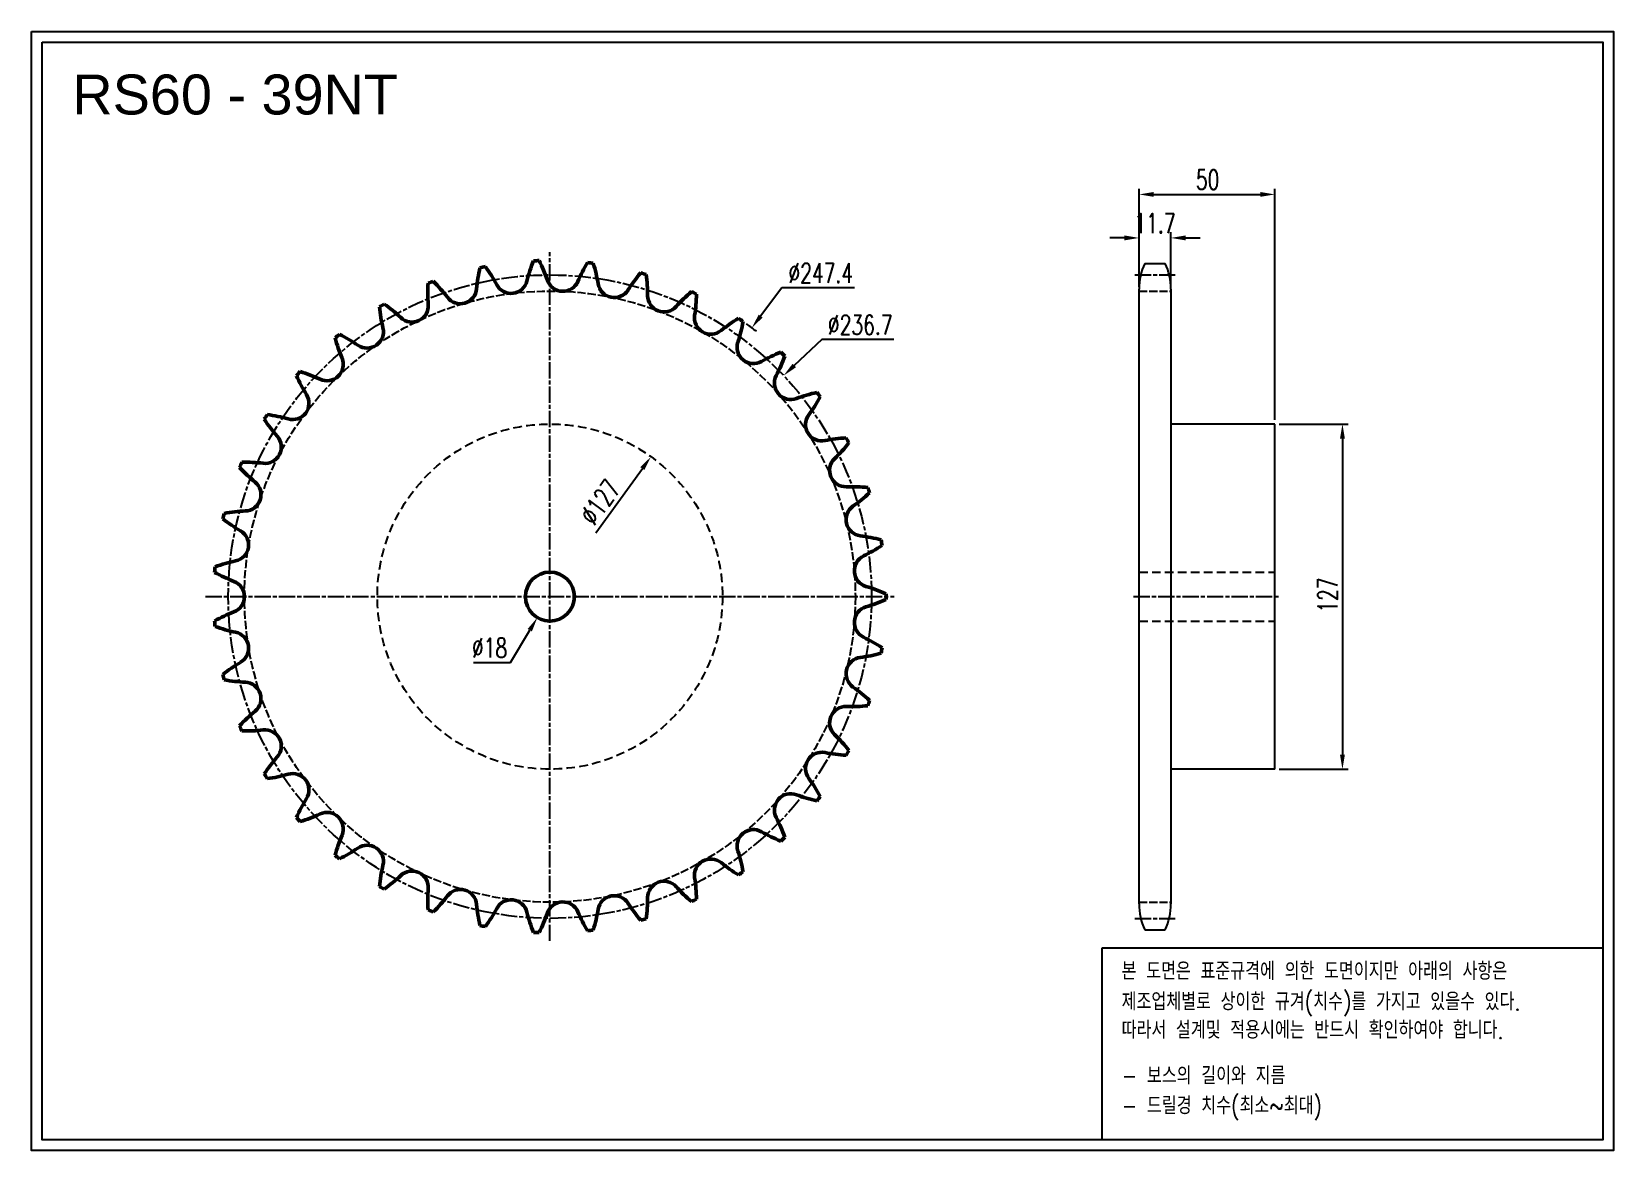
# Model space of a CAD drawing. Header units: millimetres. Extents: x 30523 to 31105, y 908 to 1320.
import ezdxf

# ---------------------------------------------------------------- set-up
doc = ezdxf.new("R2010")
doc.units = ezdxf.units.MM
for name, pattern in [('AM_ISO02W050', [7.5, 6, -1.5]), ('AM_ISO02W050x2', [3.75, 3, -0.75]), ('AM_ISO08W050', [18, 12, -1.5, 3, -1.5]), ('AM_ISO08W050x2', [9, 6, -0.75, 1.5, -0.75]), ('HIDDEN', [9.525, 6.35, -3.175])]:
    doc.linetypes.add(name, pattern=pattern)
for name, color, linetype, lineweight in [('AM_0N', 7, 'Continuous', 50), ('AM_3N', 6, 'AM_ISO02W050', 25), ('AM_7', 4, 'AM_ISO08W050', 25), ('AM_7N', 4, 'AM_ISO08W050', 25)]:
    doc.layers.add(name, color=color, linetype=linetype, lineweight=lineweight)
doc.layers.add('HL', color=2, linetype='HIDDEN')
doc.layers.add('S-DIM', color=7, linetype='Continuous')
doc.styles.add('HAN', font='ROMANS.shx', dxfattribs={"width": 0.7, "bigfont": 'whgtxt.shx'})
doc.styles.add('HSG', font='SIMPLEX.shx', dxfattribs={"width": 0.7, "bigfont": 'HSG.shx'})
doc.styles.get("Standard").update_dxf_attribs({"font": 'arial.ttf'})
doc.dimstyles.new('APP16', dxfattribs={"dimscale": 3, "dimtxt": 2.4, "dimasz": 1.8, "dimexe": 0.7, "dimexo": 0.5, "dimgap": 0.6, "dimtad": 1, "dimtoh": 1, "dimdec": 1, "dimrnd": 0.01, "dimzin": 9, "dimdsep": 46, "dimtxsty": 'HSG', "dimcen": 0, "dimclrd": 1, "dimclre": 1, "dimclrt": 256, "dimazin": 2, "dimtp": 1, "dimtm": 1, "dimtfac": 0.5, "dimtdec": 1, "dimtofl": 0, "dimtmove": 0, "dimatfit": 3, "dimfxl": 0, "dimtvp": 1, "dimtolj": 2, "dimlwd": -1, "dimlwe": -1, "dimarcsym": 0})

# ---------------------------------------------------------------- blocks, each defined once
blk = doc.blocks.new('*D1')
at = {"layer": 'Defpoints', "color": 0, "transparency": 16777216}
for p in [(30750.45, 1163.58), (30676.05, 1060.65)]:
    blk.add_point(p, dxfattribs=at)
at = {"layer": 'S-DIM', "color": 1, "transparency": 16777216}
blk.add_line((30730.21, 1135.59), (30747.28, 1159.2), dxfattribs=at)
blk.add_solid([(30746.55, 1159.73), (30748.01, 1158.67), (30750.45, 1163.58)], dxfattribs=at)
at = {"layer": 'S-DIM', "transparency": 16777216, "insert": (30731.74, 1146.92), "char_height": 7.2, "attachment_point": 5, "rotation": 54.13986, "style": 'HSG'}
blk.add_mtext('\\A2;∅127', dxfattribs=at)
blk = doc.blocks.new('*D2')
at = {"layer": 'Defpoints', "color": 0, "transparency": 16777216}
for p in [(30787.57, 1211), (30638.93, 1013.23)]:
    blk.add_point(p, dxfattribs=at)
at = {"layer": 'S-DIM', "color": 1, "transparency": 16777216}
for p, q in [((30798.65, 1225.75), (30790.81, 1215.32)), ((30825.41, 1225.75), (30798.65, 1225.75))]:
    blk.add_line(p, q, dxfattribs=at)
blk.add_arc((30713.25, 1112.11), 123.7, 52.10049, 54.21358, dxfattribs=at)
blk.add_solid([(30790.09, 1215.86), (30791.53, 1214.78), (30787.57, 1211)], dxfattribs=at)
at = {"layer": 'S-DIM', "transparency": 16777216, "insert": (30812.93, 1231.15), "char_height": 7.2, "attachment_point": 5, "style": 'HSG'}
blk.add_mtext('\\A2;∅247.4', dxfattribs=at)
blk = doc.blocks.new('*D3')
at = {"layer": 'Defpoints', "color": 0, "transparency": 16777216}
for p in [(30799.27, 1193.43), (30627.23, 1030.8)]:
    blk.add_point(p, dxfattribs=at)
at = {"layer": 'S-DIM', "color": 1, "transparency": 16777216}
for p, q in [((30813.29, 1206.69), (30803.19, 1197.14)), ((30839.81, 1206.69), (30813.29, 1206.69))]:
    blk.add_line(p, q, dxfattribs=at)
blk.add_solid([(30802.57, 1197.8), (30803.81, 1196.49), (30799.27, 1193.43)], dxfattribs=at)
at = {"layer": 'S-DIM', "transparency": 16777216, "insert": (30827.45, 1212.09), "char_height": 7.2, "attachment_point": 5, "style": 'HSG'}
blk.add_mtext('\\A2;∅236.7', dxfattribs=at)
blk = doc.blocks.new('*D4')
at = {"layer": 'Defpoints', "color": 0, "transparency": 16777216}
for p in [(30941.79, 1244.08), (30930.09, 1224.53), (30941.79, 1224.53)]:
    blk.add_point(p, dxfattribs=at)
at = {"layer": 'S-DIM', "color": 1, "transparency": 16777216}
for p, q in [((30930.09, 1226.03), (30930.09, 1246.18)), ((30941.79, 1226.03), (30941.79, 1246.18)), ((30924.69, 1244.08), (30919.29, 1244.08)), ((30947.19, 1244.08), (30952.59, 1244.08))]:
    blk.add_line(p, q, dxfattribs=at)
for points in [[(30924.69, 1244.98), (30924.69, 1243.18), (30930.09, 1244.08)], [(30947.19, 1244.98), (30947.19, 1243.18), (30941.79, 1244.08)]]:
    blk.add_solid(points, dxfattribs=at)
at = {"layer": 'S-DIM', "transparency": 16777216, "insert": (30935.94, 1249.48), "char_height": 7.2, "attachment_point": 5, "style": 'HSG'}
blk.add_mtext('\\A2;11.7', dxfattribs=at)
blk = doc.blocks.new('*D5')
at = {"layer": 'Defpoints', "color": 0, "transparency": 16777216}
for p in [(30980.09, 1260.09), (30930.09, 1224.53), (30980.09, 1175.61)]:
    blk.add_point(p, dxfattribs=at)
at = {"layer": 'S-DIM', "color": 1, "transparency": 16777216}
for p, q in [((30930.09, 1226.03), (30930.09, 1262.19)), ((30935.49, 1260.09), (30974.69, 1260.09)), ((30980.09, 1177.11), (30980.09, 1262.19))]:
    blk.add_line(p, q, dxfattribs=at)
for points in [[(30935.49, 1260.99), (30935.49, 1259.19), (30930.09, 1260.09)], [(30974.69, 1260.99), (30974.69, 1259.19), (30980.09, 1260.09)]]:
    blk.add_solid(points, dxfattribs=at)
at = {"layer": 'S-DIM', "transparency": 16777216, "insert": (30955.32, 1265.49), "char_height": 7.2, "attachment_point": 5, "style": 'HSG'}
blk.add_mtext('\\A2;50', dxfattribs=at)
blk = doc.blocks.new('*D6')
at = {"layer": 'Defpoints', "color": 0, "transparency": 16777216}
for p in [(30980.09, 1175.61), (30980.09, 1048.61), (31004.93, 1048.61)]:
    blk.add_point(p, dxfattribs=at)
at = {"layer": 'S-DIM', "color": 1, "transparency": 16777216}
for p, q in [((30981.59, 1175.61), (31007.03, 1175.61)), ((31004.93, 1170.21), (31004.93, 1054.01)), ((30981.59, 1048.61), (31007.03, 1048.61))]:
    blk.add_line(p, q, dxfattribs=at)
for points in [[(31004.03, 1170.21), (31005.83, 1170.21), (31004.93, 1175.61)], [(31004.03, 1054.01), (31005.83, 1054.01), (31004.93, 1048.61)]]:
    blk.add_solid(points, dxfattribs=at)
at = {"layer": 'S-DIM', "transparency": 16777216, "insert": (30999.53, 1112.68), "char_height": 7.2, "attachment_point": 5, "rotation": 90, "style": 'HSG'}
blk.add_mtext('\\A2;127', dxfattribs=at)
blk = doc.blocks.new('*D7')
at = {"layer": 'Defpoints', "color": 0, "transparency": 16777216}
for p in [(30717.87, 1119.84), (30708.63, 1104.39)]:
    blk.add_point(p, dxfattribs=at)
at = {"layer": 'S-DIM', "color": 1, "transparency": 16777216}
for p, q in [((30698.74, 1087.87), (30705.86, 1099.76)), ((30685.18, 1087.87), (30698.74, 1087.87))]:
    blk.add_line(p, q, dxfattribs=at)
blk.add_solid([(30705.08, 1100.22), (30706.63, 1099.29), (30708.63, 1104.39)], dxfattribs=at)
at = {"layer": 'S-DIM', "transparency": 16777216, "insert": (30691.06, 1093.27), "char_height": 7.2, "attachment_point": 5, "style": 'HSG'}
blk.add_mtext('\\A2;∅18', dxfattribs=at)

msp = doc.modelspace()

# ---------------------------------------------------------------- linework, layer by layer
for p, q in [((30932.18, 1234.69), (30939.71, 1234.69)), ((30930.09, 999.04), (30930.09, 1225.19)), ((30941.79, 1225.19), (30941.79, 999.04)), ((30980.09, 1175.61), (30941.79, 1175.61)), ((30980.09, 1048.61), (30980.09, 1175.61)), ((30980.09, 1048.61), (30941.79, 1048.61)), ((30932.18, 989.54), (30939.71, 989.54))]:
    msp.add_line(p, q)
for points in [[(30522.52, 1319.98), (31104.64, 1319.98), (31104.64, 908.38), (30522.52, 908.38)], [(30526.44, 1316.06), (31100.72, 1316.06), (31100.72, 912.3), (30526.44, 912.3)]]:
    msp.add_lwpolyline(points, close=True)
at = {"color": 6}
msp.add_lwpolyline([(30916.53, 982.86), (31100.72, 982.86), (31100.72, 912.3), (30916.53, 912.3)], close=True, dxfattribs=at)
for centre, start, end in [((30952.79, 1225.19), 155.25994, 180), ((30919.09, 1225.19), 0, 24.74006), ((30952.79, 999.04), 180, 204.74006), ((30919.09, 999.04), 335.25994, 0)]:
    msp.add_arc(centre, 22.7, start, end)
at = {"layer": 'AM_0N'}
msp.add_circle((30713.25, 1112.11), 9, dxfattribs=at)
for centre, radius, start, end in [((30761.6, 1213.8), 58.6, 158.08267, 165.76923), ((30713.25, 1112.11), 123.7, 91.83141, 92.78397), ((30656.87, 1209.58), 58.6, 18.84615, 26.53271), ((30777.29, 1204.73), 58.6, 148.8519, 156.53846), ((30713.25, 1112.11), 123.7, 82.60064, 83.5532), ((30673.23, 1217.36), 58.6, 9.61538, 17.30194), ((30744.66, 1220.24), 58.6, 167.31344, 175), ((30713.25, 1112.11), 123.7, 101.06218, 102.01474), ((30641.96, 1199.27), 58.6, 28.07692, 35.76348), ((30718.02, 1230.45), 6.01, 198.84615, 336.53846), ((30791.31, 1193.25), 58.6, 139.62113, 147.30769), ((30713.25, 1112.11), 123.7, 73.36987, 74.32244), ((30690.63, 1222.42), 58.6, 0.38462, 8.07117), ((30726.91, 1223.88), 58.6, 176.54421, 184.23077), ((30713.25, 1112.11), 123.7, 110.29295, 111.24551), ((30628.91, 1186.71), 58.6, 37.30769, 44.99425), ((30680.3, 1225.87), 6.01, 217.30769, 355), ((30698.97, 1229.68), 6.01, 208.07692, 345.76923), ((30736.94, 1228.15), 6.01, 189.61538, 327.30769), ((30755.24, 1222.85), 6.01, 180.38462, 318.07692), ((30803.32, 1179.68), 58.6, 130.39036, 138.07692), ((30713.25, 1112.11), 123.7, 64.1391, 65.09167), ((30708.62, 1224.62), 58.6, 351.15385, 358.84041), ((30713.25, 1112.11), 123.7, 119.52372, 120.47628), ((30708.81, 1224.62), 58.6, 185.77498, 193.46154), ((30618.03, 1172.21), 58.6, 46.53846, 54.22502), ((30662.48, 1219.11), 6.01, 226.53846, 4.23077), ((30645.97, 1209.58), 6.01, 235.76923, 13.46154), ((30772.46, 1214.68), 6.01, 171.15385, 308.84615), ((30812.99, 1164.36), 58.6, 121.15959, 128.84615), ((30726.73, 1223.9), 58.6, 341.92308, 349.60964), ((30713.25, 1112.11), 123.7, 54.90833, 55.8609), ((30713.25, 1112.11), 123.7, 128.75449, 129.70705), ((30690.82, 1222.45), 58.6, 195.00575, 202.69231), ((30609.62, 1156.16), 58.6, 55.76923, 63.45579), ((30788.15, 1203.85), 6.01, 161.92308, 299.61538), ((30631.21, 1197.53), 6.01, 245, 22.69231), ((30820.08, 1147.68), 58.6, 111.92883, 119.61538), ((30744.48, 1220.29), 58.6, 332.69231, 340.37887), ((30713.25, 1112.11), 123.7, 45.67756, 46.63013), ((30713.25, 1112.11), 123.7, 137.98526, 138.93782), ((30673.41, 1217.43), 58.6, 204.23652, 211.92308), ((30603.9, 1138.97), 58.6, 65, 72.68656), ((30801.89, 1190.65), 6.01, 152.69231, 290.38462), ((30618.57, 1183.26), 6.01, 254.23077, 31.92308), ((30824.4, 1130.08), 58.6, 102.69806, 110.38462), ((30761.43, 1213.88), 58.6, 323.46154, 331.1481), ((30713.25, 1112.11), 123.7, 36.4468, 37.39936), ((30713.25, 1112.11), 123.7, 147.21603, 148.16859), ((30657.03, 1209.67), 58.6, 213.46729, 221.15385), ((30601.01, 1121.08), 58.6, 74.23077, 81.91733), ((30813.34, 1175.41), 6.01, 143.46154, 281.15385), ((30608.38, 1167.15), 6.01, 263.46154, 41.15385), ((30825.84, 1112.02), 58.6, 93.46729, 101.15385), ((30713.25, 1112.11), 123.7, 27.21603, 28.16859), ((30777.13, 1204.83), 58.6, 314.23077, 321.91733), ((30713.25, 1112.11), 123.7, 156.4468, 157.39936), ((30642.11, 1199.39), 58.6, 222.69806, 230.38462), ((30601.02, 1102.96), 58.6, 83.46154, 91.1481), ((30822.2, 1158.54), 6.01, 134.23077, 271.92308), ((30600.91, 1149.62), 6.01, 272.69231, 50.38462), ((30824.37, 1093.96), 58.6, 84.23652, 91.92308), ((30791.18, 1193.38), 58.6, 305, 312.68656), ((30713.25, 1112.11), 123.7, 17.98526, 18.93782), ((30713.25, 1112.11), 123.7, 165.67756, 166.63013), ((30603.94, 1085.08), 58.6, 92.69231, 100.37887), ((30828.24, 1140.46), 6.01, 125, 262.69231), ((30629.03, 1186.85), 58.6, 231.92883, 239.61538), ((30596.35, 1131.11), 6.01, 281.92308, 59.61538), ((30820.02, 1076.37), 58.6, 75.00575, 82.69231), ((30803.2, 1179.83), 58.6, 295.76923, 303.45579), ((30713.25, 1112.11), 123.7, 8.75449, 9.70705), ((30609.7, 1067.89), 58.6, 101.92308, 109.60964), ((30831.29, 1121.64), 6.01, 115.76923, 253.46154), ((30713.25, 1112.11), 123.7, 174.90833, 175.8609), ((30618.13, 1172.37), 58.6, 241.15959, 248.84615), ((30594.82, 1112.11), 6.01, 291.15385, 68.84615), ((30812.9, 1059.71), 58.6, 65.77498, 73.46154), ((30713.25, 1112.11), 123.7, 359.52372, 0.47628), ((30618.13, 1051.86), 58.6, 111.15385, 118.84041), ((30831.29, 1102.59), 6.01, 106.53846, 244.23077), ((30812.9, 1164.52), 58.6, 286.53846, 294.22502), ((30713.25, 1112.11), 123.7, 184.1391, 185.09167), ((30609.7, 1156.34), 58.6, 250.39036, 258.07692), ((30596.35, 1093.12), 6.01, 300.38462, 78.07692), ((30803.2, 1044.4), 58.6, 56.54421, 64.23077), ((30828.24, 1083.77), 6.01, 97.30769, 235), ((30820.02, 1147.86), 58.6, 277.30769, 284.99425), ((30713.25, 1112.11), 123.7, 350.29295, 351.24551), ((30629.03, 1037.38), 58.6, 120.38462, 128.07117), ((30713.25, 1112.11), 123.7, 193.36987, 194.32244), ((30603.94, 1139.15), 58.6, 259.62113, 267.30769), ((30600.91, 1074.61), 6.01, 309.61538, 87.30769), ((30791.18, 1030.85), 58.6, 47.31344, 55), ((30822.2, 1065.69), 6.01, 88.07692, 225.76923), ((30824.37, 1130.27), 58.6, 268.07692, 275.76348), ((30713.25, 1112.11), 123.7, 341.06218, 342.01474), ((30642.11, 1024.84), 58.6, 129.61538, 137.30194), ((30713.25, 1112.11), 123.7, 202.60064, 203.5532), ((30601.02, 1121.27), 58.6, 268.8519, 276.53846), ((30608.38, 1057.08), 6.01, 318.84615, 96.53846), ((30777.13, 1019.4), 58.6, 38.08267, 45.76923), ((30813.34, 1048.82), 6.01, 78.84615, 216.53846), ((30825.84, 1112.21), 58.6, 258.84615, 266.53271), ((30713.25, 1112.11), 123.7, 331.83141, 332.78397), ((30657.03, 1014.56), 58.6, 138.84615, 146.53271), ((30713.25, 1112.11), 123.7, 211.83141, 212.78397), ((30601.01, 1103.15), 58.6, 278.08267, 285.76923), ((30618.57, 1040.97), 6.01, 328.07692, 105.76923), ((30761.43, 1010.35), 58.6, 28.8519, 36.53846), ((30673.41, 1006.8), 58.6, 148.07692, 155.76348), ((30801.89, 1033.58), 6.01, 69.61538, 207.30769), ((30824.4, 1094.15), 58.6, 249.61538, 257.30194), ((30713.25, 1112.11), 123.7, 322.60064, 323.5532), ((30713.25, 1112.11), 123.7, 221.06218, 222.01474), ((30603.9, 1085.26), 58.6, 287.31344, 295), ((30631.21, 1026.7), 6.01, 337.30769, 115), ((30744.48, 1003.94), 58.6, 19.62113, 27.30769), ((30788.15, 1020.38), 6.01, 60.38462, 198.07692), ((30820.08, 1076.55), 58.6, 240.38462, 248.07117), ((30690.82, 1001.78), 58.6, 157.30769, 164.99425), ((30609.62, 1068.07), 58.6, 296.54421, 304.23077), ((30645.97, 1014.65), 6.01, 346.53846, 124.23077), ((30713.25, 1112.11), 123.7, 313.36987, 314.32244), ((30713.25, 1112.11), 123.7, 230.29295, 231.24551), ((30708.81, 999.61), 58.6, 166.53846, 174.22502), ((30772.46, 1009.55), 6.01, 51.15385, 188.84615), ((30812.99, 1059.87), 58.6, 231.15385, 238.84041), ((30726.73, 1000.33), 58.6, 10.39036, 18.07692), ((30618.03, 1052.02), 58.6, 305.77498, 313.46154), ((30662.48, 1005.12), 6.01, 355.76923, 133.46154), ((30755.24, 1001.38), 6.01, 41.92308, 179.61538), ((30708.62, 999.61), 58.6, 1.15959, 8.84615), ((30713.25, 1112.11), 123.7, 304.1391, 305.09167), ((30713.25, 1112.11), 123.7, 239.52372, 240.47628), ((30726.91, 1000.35), 58.6, 175.76923, 183.45579), ((30628.91, 1037.52), 58.6, 315.00575, 322.69231), ((30680.3, 998.36), 6.01, 5, 142.69231), ((30736.94, 996.08), 6.01, 32.69231, 170.38462), ((30690.63, 1001.81), 58.6, 351.92883, 359.61538), ((30803.32, 1044.55), 58.6, 221.92308, 229.60964), ((30713.25, 1112.11), 123.7, 248.75449, 249.70705), ((30744.66, 1003.99), 58.6, 185, 192.68656), ((30641.96, 1024.96), 58.6, 324.23652, 331.92308), ((30698.97, 994.55), 6.01, 14.23077, 151.92308), ((30761.6, 1010.43), 58.6, 194.23077, 201.91733), ((30656.87, 1014.65), 58.6, 333.46729, 341.15385), ((30718.02, 993.78), 6.01, 23.46154, 161.15385), ((30777.29, 1019.5), 58.6, 203.46154, 211.1481), ((30673.23, 1006.87), 58.6, 342.69806, 350.38462), ((30791.31, 1030.98), 58.6, 212.69231, 220.37887), ((30713.25, 1112.11), 123.7, 294.90833, 295.8609), ((30713.25, 1112.11), 123.7, 257.98526, 258.93782), ((30713.25, 1112.11), 123.7, 285.67756, 286.63013), ((30713.25, 1112.11), 123.7, 267.21603, 268.16859), ((30713.25, 1112.11), 123.7, 276.4468, 277.39936)]:
    msp.add_arc(centre, radius, start, end, dxfattribs=at)
at = {"layer": 'AM_3N', "linetype": 'AM_ISO02W050x2'}
for p, q in [((30930.09, 1224.53), (30941.79, 1224.53)), ((30930.09, 999.7), (30941.79, 999.7))]:
    msp.add_line(p, q, dxfattribs=at)
msp.add_circle((30713.25, 1112.11), 112.42, dxfattribs=at)
at = {"layer": 'AM_7', "linetype": 'AM_ISO08W050x2'}
msp.add_circle((30713.25, 1112.11), 118.37, dxfattribs=at)
at = {"layer": 'AM_7N', "linetype": 'AM_ISO08W050x2'}
for p, q in [((30713.25, 985.41), (30713.25, 1238.82)), ((30928.53, 1230.49), (30943.36, 1230.49)), ((30586.54, 1112.11), (30839.95, 1112.11)), ((30928.09, 1112.11), (30982.09, 1112.11)), ((30928.53, 993.74), (30943.36, 993.74))]:
    msp.add_line(p, q, dxfattribs=at)
at = {"layer": 'HL', "ltscale": 0.5}
for p, q in [((30930.09, 1121.11), (30980.09, 1121.11)), ((30930.09, 1103.11), (30980.09, 1103.11))]:
    msp.add_line(p, q, dxfattribs=at)
msp.add_circle((30713.25, 1112.11), 63.5, dxfattribs=at)

# ---------------------------------------------------------------- texts
msp.add_text('RS60 - 39NT', height=14.7).set_placement((30537.51, 1289.5))
at = {"color": 6, "style": 'HAN', "width": 0.8}
for s, p in [('본 도면은 표준규격에 의한 도면이지만 아래의 사항은', (30923.65, 971.1)), ('제조업체별로 상이한 규겨(치수)를 가지고 있을수 있다.', (30923.65, 959.88)), ('따라서 설계및 적용시에는 반드시 확인하여야 합니다.', (30923.65, 949.45)), ('- 보스의 길이와 지름', (30923.65, 932.66)), ('- 드릴경 치수(최소~최대)', (30923.65, 921.63))]:
    msp.add_text(s, height=6.4761, dxfattribs=at).set_placement(p)

# ---------------------------------------------------------------- dimensions: what is measured, and where the dimension line sits
at = {"layer": 'S-DIM', "color": 1}
for base, p2, picture, middle in [((30980.09, 1260.09), (30980.09, 1175.61), '*D5', (30955.32, 1260.09)), ((30941.79, 1244.08), (30941.79, 1224.53), '*D4', (30935.94, 1244.08))]:
    dim = msp.add_linear_dim(base=base, p1=(30930.09, 1224.53), p2=p2, dimstyle='APP16', dxfattribs=at)
    dim.commit()
    dim.dimension.update_dxf_attribs({"geometry": picture, "text_midpoint": middle, "dimtype": 128})
for p1, p2, picture, middle in [((30638.93, 1013.23), (30787.57, 1211), '*D2', (30812.93, 1225.75)), ((30627.23, 1030.8), (30799.27, 1193.43), '*D3', (30827.45, 1206.69))]:
    dim = msp.add_diameter_dim_2p(p1=p1, p2=p2, dimstyle='APP16', dxfattribs=at)
    dim.commit()
    dim.dimension.update_dxf_attribs({"geometry": picture, "text_midpoint": middle, "dimtype": 131})
dim = msp.add_linear_dim(base=(31004.93, 1048.61), p1=(30980.09, 1175.61), p2=(30980.09, 1048.61), angle=90, dimstyle='APP16', dxfattribs=at)
dim.commit()
dim.dimension.update_dxf_attribs({"geometry": '*D6', "text_midpoint": (31004.93, 1112.68), "dimtype": 128})
at = {"layer": 'S-DIM'}
for p1, p2, picture, middle in [((30676.05, 1060.65), (30750.45, 1163.58), '*D1', (30736.12, 1143.76)), ((30717.87, 1119.84), (30708.63, 1104.39), '*D7', (30691.06, 1087.87))]:
    dim = msp.add_diameter_dim_2p(p1=p1, p2=p2, dimstyle='APP16', dxfattribs=at)
    dim.commit()
    dim.dimension.update_dxf_attribs({"geometry": picture, "text_midpoint": middle, "dimtype": 131})

doc.saveas('drawing.dxf')
